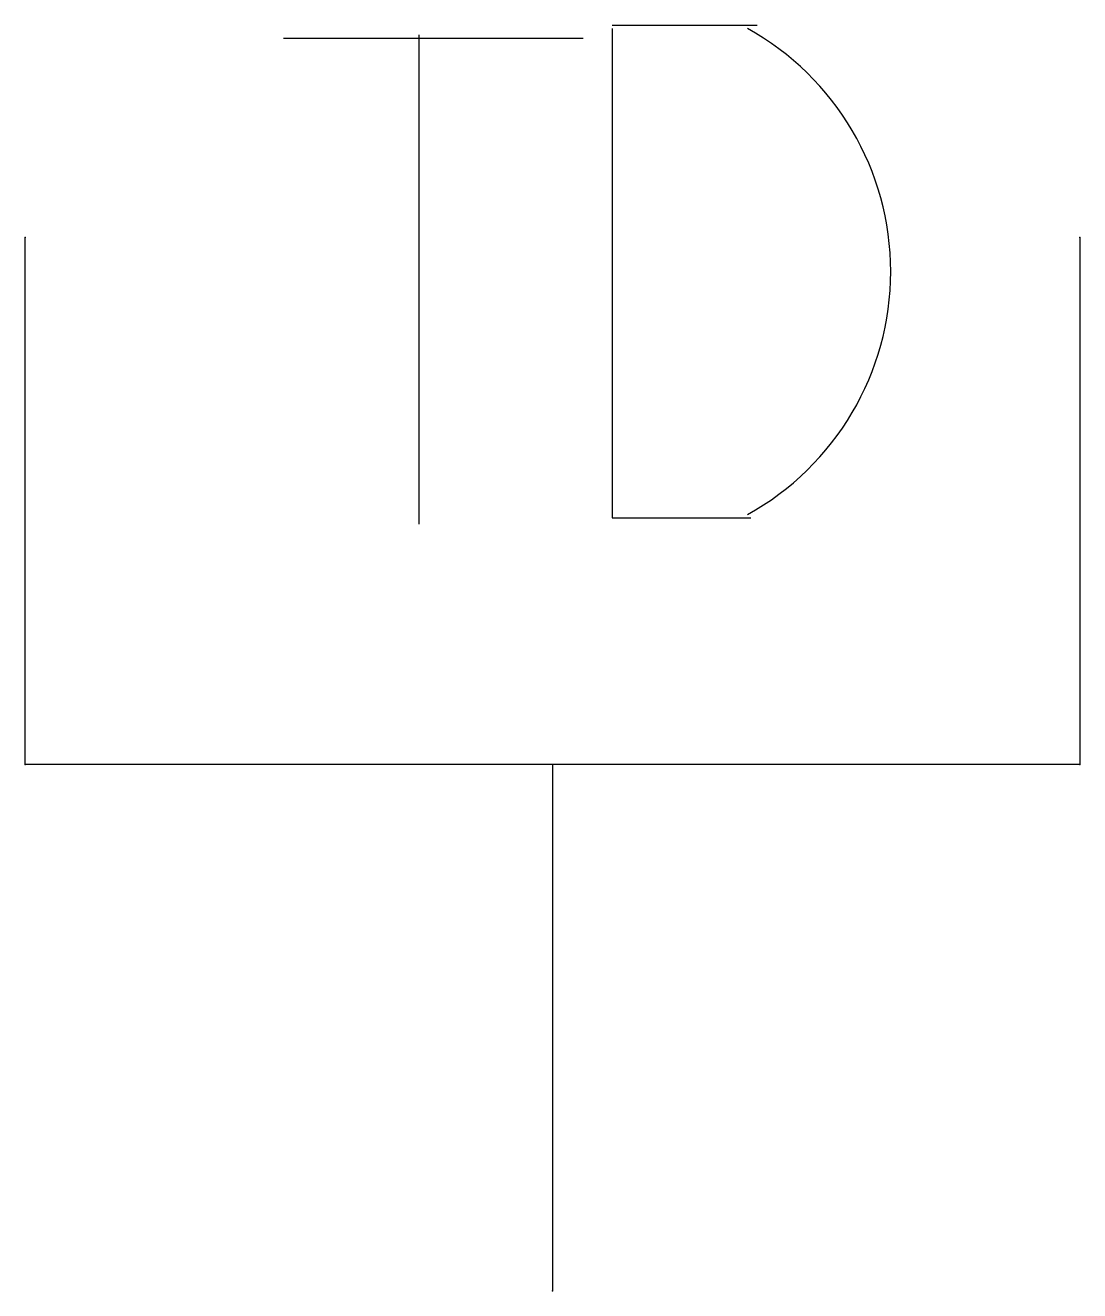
# Model space of a CAD drawing. Header units: millimetres. Extents: x -250 to 250, y 0 to 600.
import ezdxf
from ezdxf.enums import TextEntityAlignment as Align

# ---------------------------------------------------------------- set-up
doc = ezdxf.new("R2010")
doc.units = ezdxf.units.MM
doc.styles.add('_TEL_DIM', font='SIMPLEX', dxfattribs={"width": 0.8, "height": 3.5, "bigfont": 'HZTXT'})

msp = doc.modelspace()

# ---------------------------------------------------------------- linework, layer by layer
for p, q in [((-63.42, 595.47), (-63.42, 363.43)), ((28.27, 600.05), (97.04, 600.05)), ((28.27, 598.52), (28.27, 366.48)), ((-127.6, 593.94), (14.52, 593.94)), ((-250, 249.5), (-250, 499.5)), ((250, 499.5), (250, 249.5)), ((28.27, 366.48), (34.38, 366.48)), ((34.38, 366.48), (93.98, 366.48)), ((250, 249.5), (-250, 249.5)), ((0, 249.75), (0, 0))]:
    msp.add_line(p, q)
msp.add_arc((28.63, 483.27), 131.75, 298.97564, 61.02436)
for p in [(-250, 499.5), (250, 499.5), (-250, 249.5), (250, 249.5), (0, 0)]:
    msp.add_point(p)

# ---------------------------------------------------------------- texts
at = {"color": 7, "style": '_TEL_DIM', "flags": 1}
msp.add_attdef('A', text='数据信息插座', height=0.0125, dxfattribs=at).set_placement((0, 0), align=Align.MIDDLE_CENTER)

doc.saveas('drawing.dxf')
